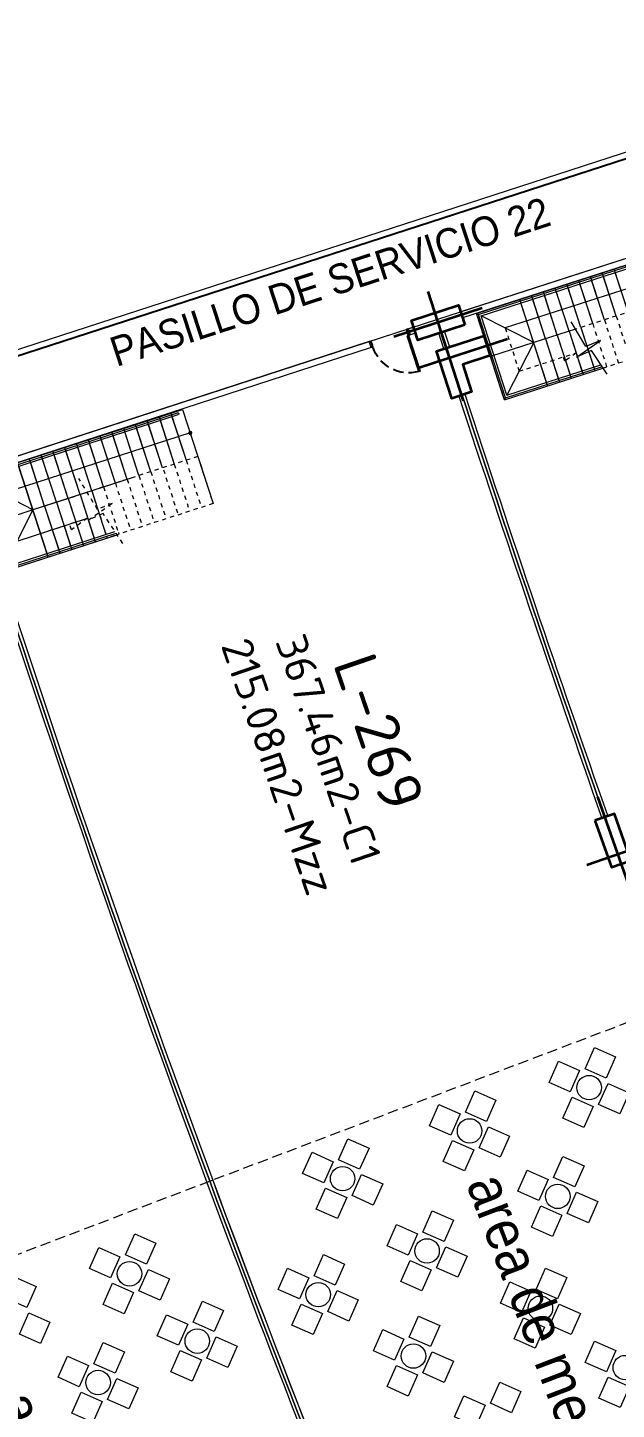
# Model space of a CAD drawing. Header units: metres. Extents: x 2 to 659295185, y -28 to 1124222152.
# Drawn here: x 655448.34 to 655462.6, y 1126306.41 to 1126339.88 of the extents above; entities that cross this region are included whole.
import ezdxf
from ezdxf.enums import TextEntityAlignment as Align

# ---------------------------------------------------------------- set-up
doc = ezdxf.new("R2010")
doc.units = ezdxf.units.M
doc.header["$MEASUREMENT"] = 0
for name, pattern in [('CCSM_C1_CUERPO CK$0$HIDDEN', [0.375, 0.25, -0.125]), ('CCSM_C1_CUERPO NS$0$CONTINUA', [0]), ('CCSM_C1_CUERPO NS$0$HIDDEN2', [0.1875, 0.125, -0.0625]), ('CCSM_C1_CUERPO QR$0$CONTINUA', [0]), ('CCSM_C1_CUERPO QR$0$HIDDEN', [0.375, 0.25, -0.125]), ('DASHDOT', [1, 0.5, -0.25, 0, -0.25]), ('HIDDEN', [0.375, 0.25, -0.125])]:
    doc.linetypes.add(name, pattern=pattern)
doc.layers.get('0').update_dxf_attribs({"linetype": 'CONTINUOUS'})
for name, color, linetype in [('CCSM_C1_CUERPO BJ$0$A-LOCAL ID', 7, 'CONTINUOUS'), ('CCSM_C1_CUERPO BJ$0$ID_Nº LOCAL', 7, 'CONTINUOUS'), ('CCSM_C1_CUERPO NS$0$A-LOCAL ID', 7, 'CONTINUOUS'), ('CCSM_C1_CUERPO NS$0$a-mobiliario', 8, 'CCSM_C1_CUERPO NS$0$HIDDEN2'), ('CCSM_C1_CUERPO NS$0$A-PARED', 2, 'CCSM_C1_CUERPO NS$0$CONTINUA'), ('CCSM_C1_CUERPO NS$0$ID_AREA EXACTA', 7, 'CONTINUOUS'), ('CCSM_C1_CUERPO NS$0$ID_Nº LOCAL', 7, 'CONTINUOUS'), ('CCSM_C1_CUERPO NS$0$ID_RUBRO', 7, 'CONTINUOUS'), ('CCSM_C1_CUERPO QR$0$A-PARED', 2, 'CCSM_C1_CUERPO QR$0$CONTINUA'), ('CCSM_C1_CUERPO QR$0$A-PUERTA', 5, 'CCSM_C1_CUERPO QR$0$CONTINUA'), ('CCSM_C1_CUERPO QR$0$A_PROYECCION', 5, 'CONTINUOUS')]:
    doc.layers.add(name, color=color, linetype=linetype)
doc.layers.add('CCSM_C1_CUERPO NS$0$A-AREAS COMERCIALES', color=151, linetype='CONTINUOUS', plot=False)
doc.layers.add('CCSM_C1_CUERPO QR$0$A-AREAS COMERCIALES', color=151, linetype='CONTINUOUS', plot=False)
for name, color, linetype, lineweight in [('CCSM_XREF ESTRUCTURA15$0$E-CR-COLUMNA', 2, 'CONTINUOUS', 35), ('CCSM_XREF ESTRUCTURA15$0$E-CS-COLUMNA', 2, 'CONTINUOUS', 35), ('LOCALES ASIGNADOS', 41, 'DASHDOT', 0), ('XREF ESCALERAS', 252, 'CONTINUOUS', 0)]:
    doc.layers.add(name, color=color, linetype=linetype, lineweight=lineweight)
doc.styles.add('CCSM_C1_CUERPO BJ$0$ROMANS', font='romans__.ttf')
doc.styles.add('CCSM_C1_CUERPO BJ$0$sigo', font='arial.ttf', dxfattribs={"width": 0.9})
doc.styles.add('CCSM_C1_CUERPO NS$0$ROMANS', font='romans__.ttf')
doc.styles.add('CCSM_C1_CUERPO NS$0$sigo', font='arial.ttf', dxfattribs={"width": 0.9})

# ---------------------------------------------------------------- blocks, each defined once
blk = doc.blocks.new('CCSM_C1_CUERPO NS$0$IDENT LOCAL')
at = {"style": 'CCSM_C1_CUERPO NS$0$ROMANS'}
for tag, height, p in [('NºLOCAL', 0.7, (0, 2.404)), ('AREA-EXACTA', 0.5, (0, 1.7)), ('RUBRO', 0.35, (0, 0.85)), ('USO', 0.35, (0, 0))]:
    blk.add_attdef(tag, text='', height=height, dxfattribs=at).set_placement(p, align=Align.BOTTOM_CENTER)
blk = doc.blocks.new('CCSM_C1_CUERPO QR$0$P.Der 100.15')
for p, q in [((-0.045, 0.91), (-0.085, 0.91)), ((-0.085, 0), (-0.085, 0.91)), ((-0.045, 0.91), (-0.045, 0)), ((-0.985, -0.015), (-0.985, 0)), ((-0.985, 0), (-0.96, 0)), ((-0.96, 0), (-0.96, -0.045)), ((-0.04, 0), (-0.04, -0.045)), ((-0.015, 0), (-0.04, 0)), ((-0.015, -0.015), (-0.015, 0)), ((-1, -0.015), (-0.985, -0.015)), ((-1, -0.135), (-0.985, -0.135)), ((-0.985, -0.135), (-0.985, -0.15)), ((-0.985, -0.15), (-0.96, -0.15)), ((-0.96, -0.045), (-0.95, -0.045)), ((-0.95, -0.045), (-0.96, -0.15)), ((-0.045, 0), (-0.085, 0)), ((-0.05, -0.045), (-0.04, -0.15)), ((-0.04, -0.045), (-0.05, -0.045)), ((-0.015, -0.15), (-0.04, -0.15)), ((0, -0.015), (-0.015, -0.015)), ((0, -0.135), (-0.015, -0.135)), ((-0.015, -0.135), (-0.015, -0.15))]:
    blk.add_line(p, q)
at = {"color": 8, "linetype": 'CCSM_C1_CUERPO QR$0$HIDDEN'}
blk.add_arc((-0.045, 0), 0.91, 92.5193, 180, dxfattribs=at)
blk = doc.blocks.new('CCSM_XREF ESTRUCTURA15$0$COLUM L 120x120')
at = {"color": 5}
for p, q in [((0, 1.095), (0, -0.482)), ((1.474, 0), (-0.774, 0))]:
    blk.add_line(p, q, dxfattribs=at)
blk.add_lwpolyline([(0.95, 0.25), (0.25, 0.25), (0.25, 0.95), (-0.25, 0.95), (-0.25, -0.25), (0.95, -0.25)], close=True)
blk = doc.blocks.new('CCSM_XREF ESTRUCTURA15$0$COLUM REC 120x50 mid')
at = {"color": 5}
for p, q in [((0, 1.124), (0, -1.124)), ((-0.789, 0), (0.789, 0))]:
    blk.add_line(p, q, dxfattribs=at)
at = {"color": 2}
blk.add_lwpolyline([(-0.25, 0.6), (-0.25, -0.6), (0.25, -0.6), (0.25, 0.6)], close=True, dxfattribs=at)
blk = doc.blocks.new('CCSM_XREF ESTRUCTURA15$0$COL REC 120X50')
at = {"color": 5}
for p, q in [((0, -0.789), (0, 0.789)), ((-1.474, 0), (0.774, 0))]:
    blk.add_line(p, q, dxfattribs=at)
blk.add_lwpolyline([(-0.95, -0.25), (0.25, -0.25), (0.25, 0.25), (-0.95, 0.25)], close=True)
blk = doc.blocks.new('CCSM_C1_CUERPO BJ$0$IDENT LOCAL')
at = {"style": 'CCSM_C1_CUERPO BJ$0$ROMANS'}
for tag, height, p in [('AREA-EXACTA', 0.5, (0.587, 0.096)), ('NºLOCAL', 0.7, (1.17, 0.119)), ('RUBRO', 0.35, (0, 0)), ('USO', 0.35, (-0.587, -0.096))]:
    blk.add_attdef(tag, text='', height=height, rotation=279.3085, dxfattribs=at).set_placement(p, align=Align.BOTTOM_CENTER)
blk = doc.blocks.new('stairs3')
for p, q in [((655563.519, 1126395.991), (655562.335, 1126395.797)), ((655563.519, 1126395.991), (655562.335, 1126395.797)), ((655563.103, 1126391.667), (655565.383, 1126392.04))]:
    blk.add_line(p, q)
at = {"layer": 'XREF ESCALERAS'}
for p, q in [((655564.703, 1126396.185), (655563.519, 1126395.991)), ((655564.703, 1126396.185), (655563.519, 1126395.991)), ((655565.575, 1126390.866), (655564.703, 1126396.185)), ((655565.575, 1126390.866), (655564.703, 1126396.185)), ((655564.752, 1126395.889), (655563.568, 1126395.695)), ((655564.663, 1126395.874), (655563.568, 1126395.695)), ((655564.111, 1126396.088), (655564.887, 1126391.356)), ((655565.472, 1126390.94), (655564.637, 1126396.034)), ((655565.529, 1126390.899), (655564.686, 1126396.041)), ((655564.752, 1126395.889), (655564.712, 1126395.882)), ((655564.8, 1126395.593), (655563.616, 1126395.399)), ((655564.711, 1126395.578), (655563.616, 1126395.399)), ((655564.8, 1126395.593), (655564.761, 1126395.586)), ((655563.665, 1126395.103), (655564.849, 1126395.297)), ((655563.665, 1126395.103), (655564.76, 1126395.282)), ((655564.809, 1126395.29), (655564.849, 1126395.297)), ((655563.713, 1126394.807), (655564.897, 1126395.001)), ((655563.713, 1126394.807), (655564.808, 1126394.986)), ((655564.858, 1126394.994), (655564.897, 1126395.001)), ((655563.762, 1126394.511), (655564.946, 1126394.705)), ((655563.762, 1126394.511), (655564.857, 1126394.69)), ((655564.906, 1126394.698), (655564.946, 1126394.705)), ((655563.785, 1126394.367), (655564.198, 1126391.846)), ((655563.81, 1126394.215), (655564.994, 1126394.409)), ((655563.81, 1126394.215), (655564.906, 1126394.394)), ((655564.955, 1126394.402), (655564.994, 1126394.409)), ((655563.859, 1126393.919), (655565.043, 1126394.113)), ((655563.859, 1126393.919), (655564.954, 1126394.098)), ((655563.907, 1126393.622), (655565.091, 1126393.817)), ((655565.003, 1126394.106), (655565.043, 1126394.113)), ((655565.052, 1126393.81), (655565.091, 1126393.817)), ((655563.907, 1126393.622), (655565.003, 1126393.802)), ((655563.956, 1126393.326), (655565.14, 1126393.521)), ((655563.956, 1126393.326), (655565.051, 1126393.506)), ((655565.1, 1126393.514), (655565.14, 1126393.521)), ((655562.762, 1126393.435), (655562.723, 1126393.428)), ((655563.207, 1126390.478), (655562.73, 1126393.384)), ((655563.24, 1126390.524), (655562.772, 1126393.38)), ((655563.281, 1126390.581), (655562.823, 1126393.374)), ((655563.956, 1126393.326), (655562.86, 1126393.147)), ((655564.004, 1126393.03), (655565.188, 1126393.224)), ((655564.004, 1126393.03), (655565.1, 1126393.21)), ((655565.149, 1126393.218), (655565.188, 1126393.224)), ((655562.811, 1126393.139), (655562.772, 1126393.132)), ((655563.207, 1126390.478), (655562.787, 1126393.04)), ((655564.004, 1126393.03), (655562.82, 1126392.836)), ((655562.86, 1126392.843), (655562.82, 1126392.836)), ((655564.004, 1126393.03), (655562.909, 1126392.851)), ((655563.703, 1126391.159), (655563.412, 1126392.933)), ((655564.026, 1126392.897), (655564.198, 1126391.846)), ((655564.053, 1126392.734), (655565.237, 1126392.928)), ((655564.053, 1126392.734), (655565.148, 1126392.914)), ((655565.198, 1126392.922), (655565.237, 1126392.928)), ((655564.053, 1126392.734), (655562.869, 1126392.54)), ((655562.908, 1126392.547), (655562.869, 1126392.54)), ((655564.053, 1126392.734), (655562.957, 1126392.555)), ((655564.101, 1126392.438), (655565.286, 1126392.632)), ((655564.101, 1126392.438), (655565.197, 1126392.618)), ((655565.246, 1126392.626), (655565.286, 1126392.632)), ((655564.101, 1126392.438), (655562.917, 1126392.244)), ((655562.957, 1126392.251), (655562.917, 1126392.244)), ((655564.15, 1126392.142), (655562.966, 1126391.948)), ((655564.101, 1126392.438), (655563.006, 1126392.259)), ((655564.15, 1126392.142), (655563.054, 1126391.963)), ((655564.15, 1126392.142), (655565.334, 1126392.336)), ((655564.15, 1126392.142), (655565.245, 1126392.322)), ((655565.295, 1126392.33), (655565.334, 1126392.336)), ((655563.005, 1126391.955), (655562.966, 1126391.948)), ((655563.014, 1126391.652), (655565.383, 1126392.04)), ((655563.103, 1126391.667), (655565.294, 1126392.026)), ((655564.198, 1126391.846), (655563.282, 1126390.581)), ((655564.198, 1126391.846), (655565.471, 1126390.94)), ((655564.198, 1126391.846), (655564.376, 1126390.761)), ((655565.343, 1126392.034), (655565.383, 1126392.04)), ((655563.014, 1126391.652), (655563.054, 1126391.659)), ((655564.887, 1126391.356), (655563.703, 1126391.162)), ((655563.207, 1126390.478), (655565.575, 1126390.866)), ((655563.207, 1126390.478), (655565.575, 1126390.866)), ((655563.24, 1126390.524), (655565.529, 1126390.899)), ((655563.281, 1126390.581), (655565.472, 1126390.94)), ((655565.529, 1126390.899), (655565.575, 1126390.866)), ((655563.24, 1126390.524), (655563.207, 1126390.478)), ((655564.384, 1126390.711), (655564.391, 1126390.672)), ((655564.384, 1126390.711), (655564.391, 1126390.672))]:
    blk.add_line(p, q, dxfattribs=at)
at = {"layer": 'XREF ESCALERAS', "linetype": 'HIDDEN', "ltscale": 0.02}
for p, q in [((655563.519, 1126395.991), (655562.335, 1126395.797)), ((655562.335, 1126395.797), (655562.73, 1126393.384)), ((655563.568, 1126395.695), (655562.383, 1126395.501)), ((655563.616, 1126395.399), (655562.432, 1126395.205)), ((655563.616, 1126395.103), (655562.432, 1126394.909)), ((655563.713, 1126394.807), (655562.529, 1126394.613)), ((655563.762, 1126394.511), (655562.577, 1126394.317)), ((655563.81, 1126394.215), (655562.626, 1126394.02)), ((655563.859, 1126393.919), (655562.674, 1126393.724))]:
    blk.add_line(p, q, dxfattribs=at)
at = {"layer": 'XREF ESCALERAS', "linetype": 'CCSM_C1_CUERPO CK$0$HIDDEN', "ltscale": 0.02}
for p, q in [((655563.519, 1126395.991), (655563.785, 1126394.367)), ((655563.519, 1126395.991), (655564.026, 1126392.897)), ((655563.907, 1126393.622), (655562.723, 1126393.428)), ((655562.787, 1126393.04), (655562.73, 1126393.384)), ((655563.956, 1126393.326), (655562.772, 1126393.132))]:
    blk.add_line(p, q, dxfattribs=at)
for points in [[(655562.479, 1126393.412), (655563.342, 1126393.318), (655563.365, 1126392.919), (655563.46, 1126393.624), (655563.491, 1126393.243), (655564.362, 1126393.185)], [(655563.606, 1126391.749), (655563.412, 1126392.933), (655563.342, 1126392.457), (655563.486, 1126392.485)]]:
    blk.add_lwpolyline(points, dxfattribs=at)
at = {"layer": 'XREF ESCALERAS'}
blk.add_circle((655564.111, 1126396.088), 0.0379, dxfattribs=at)
blk.add_arc((655564.662, 1126396.031), 0.0258, 22.8201, 174.2948, dxfattribs=at)
blk = doc.blocks.new('stairs')
at = {"layer": 'XREF ESCALERAS'}
for p, q in [((655586.147, 1126406.541), (655586.147, 1126404.035)), ((655586.147, 1126406.541), (655588.347, 1126406.541)), ((655586.147, 1126406.541), (655586.147, 1126404.035)), ((655586.147, 1126406.541), (655588.347, 1126406.541)), ((655586.187, 1126406.501), (655586.147, 1126406.541)), ((655586.237, 1126406.541), (655588.257, 1126406.541)), ((655587.247, 1126405.441), (655587.247, 1126406.541)), ((655587.247, 1126405.441), (655587.247, 1126406.541)), ((655588.307, 1126406.501), (655588.347, 1126406.541)), ((655588.347, 1126406.541), (655588.347, 1126402.141)), ((655588.347, 1126406.541), (655588.347, 1126402.141)), ((655586.187, 1126406.501), (655588.307, 1126406.501)), ((655586.187, 1126406.501), (655586.187, 1126404.035)), ((655586.237, 1126406.451), (655588.257, 1126406.451)), ((655586.237, 1126406.451), (655586.237, 1126404.057)), ((655587.247, 1126405.441), (655586.237, 1126406.451)), ((655587.247, 1126405.441), (655588.257, 1126406.451)), ((655588.257, 1126406.451), (655588.257, 1126402.274)), ((655588.307, 1126406.501), (655588.307, 1126402.275)), ((655587.797, 1126402.141), (655587.797, 1126405.991)), ((655586.147, 1126405.441), (655586.187, 1126405.441)), ((655586.147, 1126405.441), (655588.347, 1126405.441)), ((655586.237, 1126405.441), (655588.257, 1126405.441)), ((655587.247, 1126404.376), (655587.247, 1126405.441)), ((655587.247, 1126404.376), (655587.247, 1126405.441)), ((655588.307, 1126405.441), (655588.347, 1126405.441)), ((655586.187, 1126405.141), (655586.147, 1126405.141)), ((655587.247, 1126405.141), (655586.147, 1126405.141)), ((655587.247, 1126405.141), (655586.237, 1126405.141)), ((655587.247, 1126405.141), (655588.257, 1126405.141)), ((655587.247, 1126405.141), (655588.347, 1126405.141)), ((655588.307, 1126405.141), (655588.347, 1126405.141)), ((655586.187, 1126404.841), (655586.147, 1126404.841)), ((655587.247, 1126404.841), (655586.147, 1126404.841)), ((655586.187, 1126404.541), (655586.147, 1126404.541)), ((655587.247, 1126404.541), (655586.147, 1126404.541)), ((655587.247, 1126404.841), (655586.237, 1126404.841)), ((655587.247, 1126404.541), (655586.237, 1126404.541)), ((655587.247, 1126404.841), (655588.257, 1126404.841)), ((655587.247, 1126404.841), (655588.347, 1126404.841)), ((655587.247, 1126404.541), (655588.257, 1126404.541)), ((655587.247, 1126404.541), (655588.347, 1126404.541)), ((655588.307, 1126404.841), (655588.347, 1126404.841)), ((655588.307, 1126404.541), (655588.347, 1126404.541)), ((655586.187, 1126404.241), (655586.147, 1126404.241)), ((655587.247, 1126404.241), (655586.147, 1126404.241)), ((655587.247, 1126404.241), (655586.237, 1126404.241)), ((655587.247, 1126404.241), (655588.257, 1126404.241)), ((655587.247, 1126404.241), (655588.347, 1126404.241)), ((655588.307, 1126404.241), (655588.347, 1126404.241)), ((655587.247, 1126403.941), (655588.257, 1126403.941)), ((655587.247, 1126403.941), (655588.347, 1126403.941)), ((655588.307, 1126403.941), (655588.347, 1126403.941)), ((655587.247, 1126403.641), (655588.257, 1126403.641)), ((655587.247, 1126403.641), (655588.347, 1126403.641)), ((655588.307, 1126403.641), (655588.347, 1126403.641)), ((655587.247, 1126403.341), (655588.257, 1126403.341)), ((655587.247, 1126403.341), (655588.347, 1126403.341)), ((655588.307, 1126403.341), (655588.347, 1126403.341)), ((655587.247, 1126403.041), (655588.257, 1126403.041)), ((655587.247, 1126403.041), (655588.347, 1126403.041)), ((655588.307, 1126403.041), (655588.347, 1126403.041)), ((655587.247, 1126402.741), (655588.257, 1126402.741)), ((655587.247, 1126402.741), (655588.347, 1126402.741)), ((655588.307, 1126402.741), (655588.347, 1126402.741)), ((655587.247, 1126402.441), (655588.257, 1126402.441)), ((655587.247, 1126402.441), (655588.347, 1126402.441)), ((655588.307, 1126402.441), (655588.347, 1126402.441)), ((655587.247, 1126402.141), (655588.347, 1126402.141)), ((655587.247, 1126402.141), (655588.347, 1126402.141))]:
    blk.add_line(p, q, dxfattribs=at)
at = {"layer": 'XREF ESCALERAS', "linetype": 'CCSM_C1_CUERPO CK$0$HIDDEN', "ltscale": 0.02}
for p, q in [((655587.247, 1126402.141), (655587.247, 1126404.376)), ((655587.247, 1126402.141), (655587.247, 1126404.376)), ((655586.147, 1126404.035), (655586.147, 1126404.032)), ((655586.187, 1126403.941), (655586.147, 1126403.941)), ((655586.187, 1126404.035), (655586.187, 1126404.043)), ((655586.187, 1126403.641), (655586.147, 1126403.641)), ((655586.187, 1126403.341), (655586.147, 1126403.341)), ((655586.187, 1126403.041), (655586.147, 1126403.041)), ((655586.187, 1126402.741), (655586.147, 1126402.741)), ((655586.187, 1126402.441), (655586.147, 1126402.441))]:
    blk.add_line(p, q, dxfattribs=at)
at = {"layer": 'XREF ESCALERAS', "linetype": 'HIDDEN', "ltscale": 0.02}
for p, q in [((655586.147, 1126404.035), (655586.147, 1126402.141)), ((655587.247, 1126403.941), (655586.147, 1126403.941)), ((655587.247, 1126403.641), (655586.147, 1126403.641)), ((655587.247, 1126403.341), (655586.147, 1126403.341)), ((655587.247, 1126403.041), (655586.147, 1126403.041)), ((655587.247, 1126402.741), (655586.147, 1126402.741)), ((655587.247, 1126402.441), (655586.147, 1126402.441)), ((655587.247, 1126402.141), (655586.147, 1126402.141)), ((655587.247, 1126402.141), (655586.147, 1126402.141))]:
    blk.add_line(p, q, dxfattribs=at)
at = {"layer": 'XREF ESCALERAS', "linetype": 'CCSM_C1_CUERPO CK$0$HIDDEN', "ltscale": 0.02}
blk.add_lwpolyline([(655587.797, 1126405.991), (655586.697, 1126405.991), (655586.697, 1126404.541), (655586.585, 1126404.861), (655586.697, 1126404.862)], dxfattribs=at)
at = {"layer": 'XREF ESCALERAS'}
blk.add_lwpolyline([(655585.973, 1126403.983), (655586.636, 1126404.168), (655586.594, 1126404.565), (655586.802, 1126403.885), (655586.771, 1126404.266), (655587.451, 1126404.424)], dxfattribs=at)
blk.add_circle((655587.797, 1126402.141), 0.0379, dxfattribs=at)
blk.add_circle((655587.797, 1126402.141), 0.0379, dxfattribs=at)
blk.add_arc((655588.282, 1126402.276), 0.0251, 184.3725, 356.1588, dxfattribs=at)

msp = doc.modelspace()

# ---------------------------------------------------------------- hatches: boundary and pattern name
at = {"layer": 'LOCALES ASIGNADOS'}
h = msp.add_hatch(color=256, dxfattribs=at)
edge = h.paths.add_edge_path()
edge.add_arc((219491.1056, 1054914.3756), 441878.9229, 9.308049718, 9.309563548, ccw=False)
edge.add_line((655551.8097, 1126384.9626), (655564.5398, 1126387.0492))
edge.add_line((655564.5398, 1126387.0492), (655562.5867, 1126398.9652))
edge.add_line((655562.5867, 1126398.9652), (655552.3922, 1126397.2942))
edge.add_line((655552.3922, 1126397.2942), (655552.4569, 1126396.8995))
edge.add_line((655552.4569, 1126396.8995), (655549.9212, 1126396.4839))

# ---------------------------------------------------------------- linework, layer by layer
msp.add_lwpolyline([(655472.4952, 1126362.9723), (655472.7844, 1126363.0519), (655474.2868, 1126357.1376), (655475.8604, 1126351.2686), (655478.5703, 1126341.8161), (655433.7746, 1126327.2805), (655426.8801, 1126350.4178), (655472.4952, 1126362.9723)])
at = {"layer": 'CCSM_C1_CUERPO NS$0$A-AREAS COMERCIALES', "lineweight": 5}
for points in [[(655476.5739, 1126310.4603, -0.0131207), (655467.6362, 1126335.8376), (655458.2684, 1126332.8156, 0.0136603), (655468.0327, 1126305.1682)], [(655468.0327, 1126305.1682, -0.0136603), (655458.2684, 1126332.8156), (655446.8587, 1126329.0974, 0.0216833), (655457.8825, 1126298.8792)], [(655436.8085, 1126326.0028), (655434.4359, 1126325.2346, 0.0121304), (655443.6808, 1126298.8664), (655443.6808, 1126298.8664, 0.5484899), (655443.6808, 1126298.8664), (655443.6808, 1126298.8664), (655443.6808, 1126298.8664), (655443.9517, 1126298.1514), (655443.9517, 1126298.1514), (655444.2078, 1126297.6024), (655444.2658, 1126297.4583), (655446.2902, 1126292.4525), (655446.5151, 1126291.8962), (655446.7936, 1126292.0086), (655457.8825, 1126298.8792, -0.0216833), (655446.8587, 1126329.0974), (655436.8619, 1126325.8408)]]:
    msp.add_lwpolyline(points, format="xyb", close=True, dxfattribs=at)
msp.add_lwpolyline([(655452.8255, 1126311.9592, 0.0093911), (655457.918, 1126298.9894)], format="xyb", dxfattribs=at)
at = {"layer": 'CCSM_C1_CUERPO NS$0$a-mobiliario', "linetype": 'Continuous', "lineweight": 5}
for points in [[(655462.0681, 1126315.1722), (655462.5802, 1126314.9455), (655462.3535, 1126314.4334), (655461.8414, 1126314.6601)], [(655461.1995, 1126314.8414), (655461.7116, 1126314.6148), (655461.485, 1126314.1027), (655460.9729, 1126314.3293)], [(655462.3989, 1126314.3036), (655462.9109, 1126314.077), (655462.6843, 1126313.5649), (655462.1722, 1126313.7915)], [(655459.1732, 1126314.123), (655459.6852, 1126313.8963), (655459.4586, 1126313.3843), (655458.9465, 1126313.6109)], [(655461.5303, 1126313.9728), (655462.0424, 1126313.7462), (655461.8157, 1126313.2341), (655461.3036, 1126313.4607)], [(655458.3046, 1126313.7922), (655458.8167, 1126313.5656), (655458.59, 1126313.0535), (655458.0779, 1126313.2801)], [(655459.5039, 1126313.2544), (655460.016, 1126313.0278), (655459.7894, 1126312.5157), (655459.2773, 1126312.7423)], [(655456.0986, 1126312.9667), (655456.6107, 1126312.74), (655456.3841, 1126312.228), (655455.872, 1126312.4546)], [(655458.6354, 1126312.9236), (655459.1474, 1126312.697), (655458.9208, 1126312.1849), (655458.4087, 1126312.4116)], [(655455.2301, 1126312.6359), (655455.7421, 1126312.4093), (655455.5155, 1126311.8972), (655455.0034, 1126312.1238)], [(655461.3083, 1126312.5375), (655461.8204, 1126312.3109), (655461.5937, 1126311.7988), (655461.0817, 1126312.0254)], [(655460.4397, 1126312.2068), (655460.9518, 1126311.9801), (655460.7252, 1126311.468), (655460.2131, 1126311.6947)], [(655456.4294, 1126312.0981), (655456.9415, 1126311.8715), (655456.7148, 1126311.3594), (655456.2028, 1126311.586)], [(655455.5608, 1126311.7673), (655456.0729, 1126311.5407), (655455.8463, 1126311.0286), (655455.3342, 1126311.2553)], [(655461.6391, 1126311.669), (655462.1512, 1126311.4423), (655461.9245, 1126310.9302), (655461.4124, 1126311.1569)], [(655458.143, 1126311.215), (655458.6551, 1126310.9883), (655458.4284, 1126310.4762), (655457.9163, 1126310.7029)], [(655460.7705, 1126311.3382), (655461.2826, 1126311.1115), (655461.0559, 1126310.5995), (655460.5439, 1126310.8261)], [(655457.2744, 1126310.8842), (655457.7865, 1126310.6576), (655457.5598, 1126310.1455), (655457.0478, 1126310.3721)], [(655450.9364, 1126310.6623), (655451.4485, 1126310.4357), (655451.2218, 1126309.9236), (655450.7098, 1126310.1503)], [(655450.0678, 1126310.3316), (655450.5799, 1126310.1049), (655450.3533, 1126309.5929), (655449.8412, 1126309.8195)], [(655455.5071, 1126310.1565), (655456.0192, 1126309.9298), (655455.7926, 1126309.4178), (655455.2805, 1126309.6444)], [(655458.4737, 1126310.3464), (655458.9858, 1126310.1198), (655458.7592, 1126309.6077), (655458.2471, 1126309.8343)], [(655451.2672, 1126309.7938), (655451.7793, 1126309.5671), (655451.5526, 1126309.055), (655451.0405, 1126309.2817)], [(655454.6385, 1126309.8257), (655455.1506, 1126309.5991), (655454.924, 1126309.087), (655454.4119, 1126309.3136)], [(655457.6052, 1126310.0156), (655458.1173, 1126309.789), (655457.8906, 1126309.2769), (655457.3785, 1126309.5036)], [(655460.8872, 1126309.8266), (655461.3993, 1126309.6), (655461.1726, 1126309.0879), (655460.6605, 1126309.3145)], [(655448.0415, 1126309.6132), (655448.5536, 1126309.3865), (655448.3269, 1126308.8744), (655447.8148, 1126309.1011)], [(655450.3986, 1126309.463), (655450.9107, 1126309.2364), (655450.684, 1126308.7243), (655450.172, 1126308.9509)], [(655460.0186, 1126309.4959), (655460.5307, 1126309.2692), (655460.304, 1126308.7571), (655459.792, 1126308.9838)], [(655455.8379, 1126309.2879), (655456.35, 1126309.0613), (655456.1233, 1126308.5492), (655455.6112, 1126308.7758)], [(655452.5779, 1126309.031), (655453.09, 1126308.8044), (655452.8633, 1126308.2923), (655452.3512, 1126308.5189)], [(655454.9693, 1126308.9571), (655455.4814, 1126308.7305), (655455.2548, 1126308.2184), (655454.7427, 1126308.4451)], [(655461.2179, 1126308.9581), (655461.73, 1126308.7314), (655461.5034, 1126308.2193), (655460.9913, 1126308.446)], [(655448.3722, 1126308.7446), (655448.8843, 1126308.5179), (655448.6577, 1126308.0059), (655448.1456, 1126308.2325)], [(655451.7093, 1126308.7002), (655452.2214, 1126308.4736), (655451.9948, 1126307.9615), (655451.4827, 1126308.1882)], [(655457.8126, 1126308.6703), (655458.3247, 1126308.4437), (655458.0981, 1126307.9316), (655457.586, 1126308.1582)], [(655460.3494, 1126308.6273), (655460.8615, 1126308.4006), (655460.6348, 1126307.8886), (655460.1227, 1126308.1152)], [(655452.9087, 1126308.1624), (655453.4207, 1126307.9358), (655453.1941, 1126307.4237), (655452.682, 1126307.6504)], [(655456.9441, 1126308.3395), (655457.4562, 1126308.1129), (655457.2295, 1126307.6008), (655456.7174, 1126307.8275)], [(655450.1766, 1126308.0277), (655450.6887, 1126307.8011), (655450.462, 1126307.289), (655449.95, 1126307.5156)], [(655452.0401, 1126307.8317), (655452.5522, 1126307.605), (655452.3255, 1126307.0929), (655451.8134, 1126307.3196)], [(655458.1434, 1126307.8017), (655458.6555, 1126307.5751), (655458.4288, 1126307.063), (655457.9168, 1126307.2897)], [(655462.0749, 1126308.0586), (655462.5869, 1126307.832), (655462.3603, 1126307.3199), (655461.8482, 1126307.5465)], [(655449.308, 1126307.6969), (655449.8201, 1126307.4703), (655449.5935, 1126306.9582), (655449.0814, 1126307.1848)], [(655457.2748, 1126307.471), (655457.7869, 1126307.2443), (655457.5603, 1126306.7322), (655457.0482, 1126306.9589)], [(655450.5074, 1126307.1591), (655451.0195, 1126306.9325), (655450.7928, 1126306.4204), (655450.2807, 1126306.647)], [(655462.4056, 1126307.19), (655462.9177, 1126306.9634), (655462.6911, 1126306.4513), (655462.179, 1126306.678)], [(655449.6388, 1126306.8284), (655450.1509, 1126306.6017), (655449.9242, 1126306.0896), (655449.4122, 1126306.3163)], [(655459.7781, 1126307.0668), (655460.2902, 1126306.8402), (655460.0635, 1126306.3281), (655459.5515, 1126306.5548)], [(655458.9095, 1126306.7361), (655459.4216, 1126306.5094), (655459.195, 1126305.9973), (655458.6829, 1126306.224)]]:
    msp.add_lwpolyline(points, close=True, dxfattribs=at)
for centre in [(655461.9419, 1126314.2031), (655459.047, 1126313.154), (655455.9724, 1126311.9976), (655461.1821, 1126311.5685), (655458.0168, 1126310.2459), (655450.8102, 1126309.6933), (655455.3809, 1126309.1874), (655460.761, 1126308.8576), (655452.4517, 1126308.062), (655457.6865, 1126307.7013), (655462.8173, 1126307.4204), (655450.0504, 1126307.0587)]:
    msp.add_circle(centre, 0.2966, dxfattribs=at)
at = {"layer": 'CCSM_C1_CUERPO NS$0$A-PARED', "linetype": 'Continuous', "lineweight": 5}
msp.add_line((655452.8255, 1126311.9592), (655452.6853, 1126311.9059), dxfattribs=at)
for points in [[(655458.4214, 1126332.0991), (655458.298, 1126332.48)], [(655458.5641, 1126332.1453), (655458.4407, 1126332.5262)]]:
    msp.add_lwpolyline(points, dxfattribs=at)
for points in [[(655458.7871, 1126330.9559, 0.0050499), (655462.2491, 1126320.7309, 0.0050499)], [(655458.9296, 1126331.0026, 0.0050498), (655462.3906, 1126320.7806, 0.0050498)], [(655446.8254, 1126328.929, 0.0111019), (655452.6853, 1126311.9059, 0.0103979)], [(655446.9681, 1126328.9755, 0.0111012), (655452.8255, 1126311.9592, 0.0104436)]]:
    msp.add_lwpolyline(points, format="xyb", dxfattribs=at)
at = {"layer": 'CCSM_C1_CUERPO NS$0$A-PARED', "color": 7, "linetype": 'Continuous', "lineweight": 5}
for points in [[(655452.6853, 1126311.9059, 0.0094579), (655457.8179, 1126298.8392, 0.0094579)], [(655452.8255, 1126311.9592, 0.0094423), (655457.9471, 1126298.9192)]]:
    msp.add_lwpolyline(points, format="xyb", dxfattribs=at)
at = {"layer": 'CCSM_C1_CUERPO QR$0$A-AREAS COMERCIALES', "lineweight": 5}
msp.add_lwpolyline([(655433.7748, 1126327.2805, -0.010518), (655426.8801, 1126350.4178), (655462.2403, 1126360.1499, 0.0057818), (655465.6754, 1126348.2104), (655475.8604, 1126351.2686, 0.0053286), (655478.5703, 1126341.8161)], format="xyb", close=True, dxfattribs=at)
at = {"layer": 'CCSM_C1_CUERPO QR$0$A-PARED', "lineweight": 5}
for p, q in [((655478.5741, 1126341.9751), (655433.8716, 1126327.4697)), ((655478.617, 1126341.8313), (655437.0938, 1126328.3576)), ((655466.5358, 1126335.3246), (655458.8783, 1126332.8523)), ((655457.7365, 1126332.4832), (655457.6128, 1126332.4429)), ((655456.6624, 1126332.1333), (655446.9681, 1126328.9755))]:
    msp.add_line(p, q, dxfattribs=at)
for points in [[(655466.4893, 1126335.4673), (655458.8319, 1126332.995)], [(655457.6901, 1126332.6258), (655457.5664, 1126332.5855)], [(655456.6159, 1126332.2759), (655446.5515, 1126328.9973)]]:
    msp.add_lwpolyline(points, dxfattribs=at)
at = {"layer": 'CCSM_C1_CUERPO QR$0$A-PARED', "linetype": 'Continuous', "lineweight": 5}
for points in [[(655457.6128, 1126332.4429), (655457.5664, 1126332.5855)], [(655456.6624, 1126332.1333), (655456.6159, 1126332.2759)]]:
    msp.add_lwpolyline(points, dxfattribs=at)
at = {"layer": 'CCSM_C1_CUERPO QR$0$A_PROYECCION', "linetype": 'CCSM_C1_CUERPO QR$0$HIDDEN', "lineweight": 5}
msp.add_line((655473.0762, 1126319.6634), (655440.5685, 1126307.2962), dxfattribs=at)

# ---------------------------------------------------------------- block references
at = {"layer": 'CCSM_C1_CUERPO BJ$0$A-LOCAL ID', "lineweight": 5}
ref = msp.add_blockref('CCSM_C1_CUERPO BJ$0$IDENT LOCAL', (655456.2225, 1126332.0233), dxfattribs=dict(at, xscale=0.9000000000230733, yscale=0.9000000000230733, zscale=0.9000000000230733, rotation=18.06215188472417))
ref.add_attrib('NºLOCAL', 'PASILLO DE SERVICIO 22', dxfattribs={"layer": 'CCSM_C1_CUERPO BJ$0$ID_Nº LOCAL', "height": 0.72, "rotation": 18.06215, "style": 'CCSM_C1_CUERPO BJ$0$sigo', "width": 0.9}).set_placement((655455.8458, 1126333.1784), align=Align.BOTTOM_CENTER)
at = {"layer": 'CCSM_C1_CUERPO NS$0$A-LOCAL ID', "lineweight": 5}
ref = msp.add_blockref('CCSM_C1_CUERPO NS$0$IDENT LOCAL', (655452.6487, 1126321.3746), dxfattribs=dict(at, xscale=1.499999999975636, yscale=1.499999999975636, zscale=1.499999999975636, rotation=288.9369235770511))
ref.add_attrib('AREA-EXACTA', '367.46m2-C1', dxfattribs={"layer": 'CCSM_C1_CUERPO NS$0$ID_AREA EXACTA', "height": 0.75, "rotation": 288.93692, "style": 'CCSM_C1_CUERPO NS$0$ROMANS'}).set_placement((655455.0607, 1126322.2022), align=Align.BOTTOM_CENTER)
ref.add_attrib('RUBRO', '215.08m2-Mzz', dxfattribs={"layer": 'CCSM_C1_CUERPO NS$0$ID_RUBRO', "height": 0.75, "rotation": 288.93692, "style": 'CCSM_C1_CUERPO NS$0$ROMANS'}).set_placement((655453.8547, 1126321.7884), align=Align.BOTTOM_CENTER)
ref.add_attrib('NºLOCAL', 'L-269', dxfattribs={"layer": 'CCSM_C1_CUERPO NS$0$ID_Nº LOCAL', "height": 1.05, "rotation": 288.93692, "style": 'CCSM_C1_CUERPO NS$0$ROMANS'}).set_placement((655456.0599, 1126322.545), align=Align.BOTTOM_CENTER)
ref = msp.add_blockref('CCSM_C1_CUERPO NS$0$IDENT LOCAL', (655458.2441, 1126307.1486), dxfattribs=dict(at, rotation=290.8894838363311))
ref.add_attrib('NºLOCAL', 'area de mesas', dxfattribs={"layer": 'CCSM_C1_CUERPO NS$0$ID_Nº LOCAL', "color": 0, "height": 1, "rotation": 290.88948, "style": 'CCSM_C1_CUERPO NS$0$sigo', "width": 0.9}).set_placement((655460.1593, 1126307.8796), align=Align.BOTTOM_CENTER)
ref = msp.add_blockref('CCSM_C1_CUERPO NS$0$IDENT LOCAL', (655446.8672, 1126301.86), dxfattribs=dict(at, rotation=290.8894838363311))
ref.add_attrib('NºLOCAL', 'area de mesas', dxfattribs={"layer": 'CCSM_C1_CUERPO NS$0$ID_Nº LOCAL', "color": 0, "height": 1, "rotation": 290.88948, "style": 'CCSM_C1_CUERPO NS$0$sigo', "width": 0.9}).set_placement((655448.7825, 1126302.591), align=Align.BOTTOM_CENTER)
at = {"layer": 'CCSM_C1_CUERPO QR$0$A-PUERTA', "lineweight": 5, "xscale": -1, "rotation": 198.0422975792316}
msp.add_blockref('CCSM_C1_CUERPO QR$0$P.Der 100.15', (655457.6128, 1126332.4429), dxfattribs=at)
at = {"layer": 'CCSM_XREF ESTRUCTURA15$0$E-CR-COLUMNA', "lineweight": 5, "xscale": -1, "rotation": 288.0384318800498}
msp.add_blockref('CCSM_XREF ESTRUCTURA15$0$COLUM REC 120x50 mid', (655458.2844, 1126332.7383), dxfattribs=at)
at = {"layer": 'CCSM_XREF ESTRUCTURA15$0$E-CS-COLUMNA', "lineweight": 5, "xscale": -1, "rotation": 198.0386557973483}
msp.add_blockref('CCSM_XREF ESTRUCTURA15$0$COLUM L 120x120', (655458.5637, 1126331.8824), dxfattribs=at)
at = {"layer": 'CCSM_XREF ESTRUCTURA15$0$E-CS-COLUMNA', "lineweight": 5, "rotation": 289.349625122823}
msp.add_blockref('CCSM_XREF ESTRUCTURA15$0$COL REC 120X50', (655462.6333, 1126319.859), dxfattribs=at)
at = {"layer": 'XREF ESCALERAS', "rotation": 107.8692850581429}
msp.add_blockref('stairs', (1928691.7705, 848004.673), dxfattribs=at)
at = {"layer": 'XREF ESCALERAS', "xscale": -1, "rotation": 297.2513608176471}
msp.add_blockref('stairs3', (-45741.3512, 27758.2918), dxfattribs=at)

doc.saveas('drawing.dxf')
